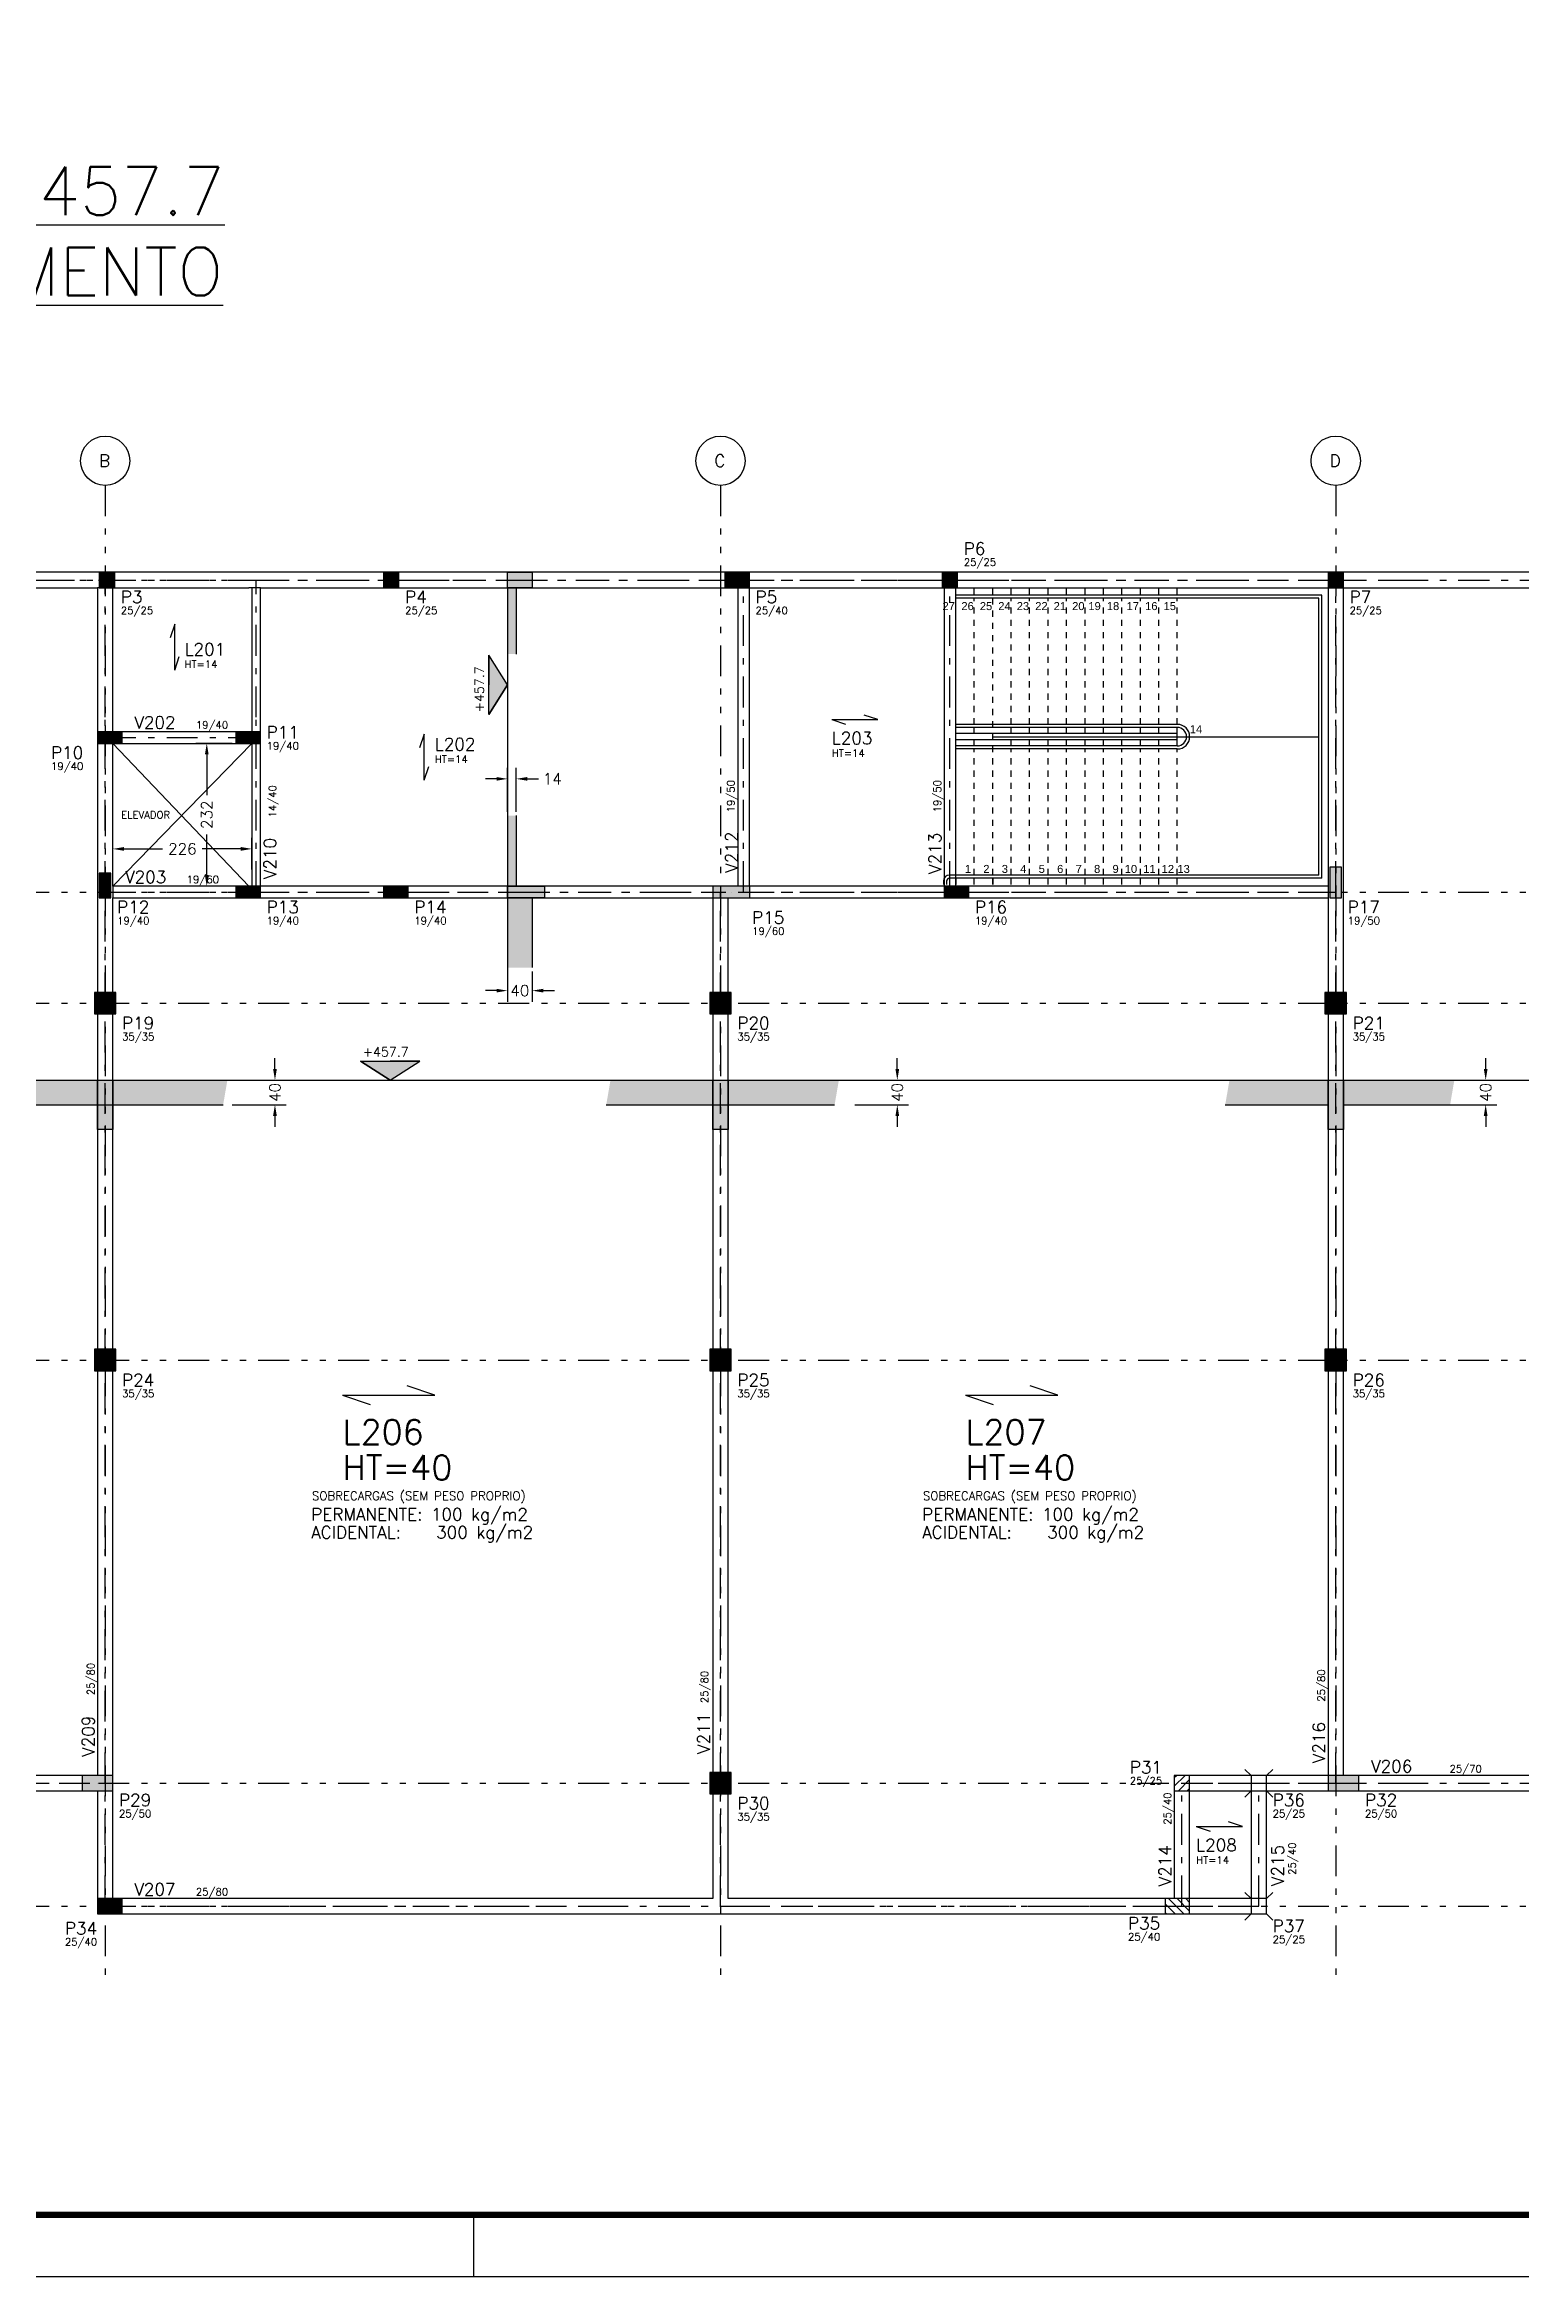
# Model space of a CAD drawing. Extents: x 264 to 383, y 0 to 84.
# Drawn here: x 283.69 to 307.67, y 0.15 to 36.41 of the extents above; entities that cross this region are included whole.
import ezdxf
from ezdxf.enums import TextEntityAlignment as Align

# ---------------------------------------------------------------- set-up
doc = ezdxf.new("R2010")
doc.units = 0
doc.header["$MEASUREMENT"] = 0
for name, pattern in [('CONTINU', [0]), ('DASHED', [0.75, 0.5, -0.25]), ('ESTILO_TQS_0003', [0.91, 0.5, -0.2, 0.01, -0.2]), ('ESTILO_TQS_0004', [1.12, 0.5, -0.2, 0.01, -0.2, 0.01, -0.2])]:
    doc.linetypes.add(name, pattern=pattern)
doc.layers.get('0').update_dxf_attribs({"linetype": 'CONTINUOUS'})
doc.layers.get('Defpoints').update_dxf_attribs({"linetype": 'CONTINUOUS'})
for name, color, linetype in [('1', 1, 'CONTINUOUS'), ('10', 10, 'CONTINUOUS'), ('2', 2, 'CONTINUOUS'), ('3', 3, 'CONTINUOUS'), ('4', 4, 'CONTINUOUS'), ('6', 6, 'CONTINUOUS'), ('7', 7, 'CONTINUOUS'), ('9', 9, 'CONTINUOUS'), ('ARQ-FOLHA', 7, 'CONTINUOUS'), ('COTA', 1, 'CONTINUOUS')]:
    doc.layers.add(name, color=color, linetype=linetype)
doc.styles.get("Standard").update_dxf_attribs({"font": 'ROMANS.SHX'})
doc.styles.add('STYLE0', font='arial.ttf', dxfattribs={"height": 0.2})
doc.dimstyles.get("Standard").update_dxf_attribs({"dimtxt": 0.18, "dimasz": 0.18, "dimexe": 0.18, "dimexo": 0.0625, "dimgap": 0.09, "dimtad": 0, "dimdec": 4, "dimzin": 0, "dimdsep": 46, "dimtxsty": 'Standard', "dimcen": 0.09, "dimadec": 0, "dimazin": 0, "dimtfac": 1, "dimtdec": 4, "dimtofl": 0, "dimtmove": 0, "dimatfit": 3, "dimfxl": 1, "dimtolj": 1, "dimtzin": 0, "dimarcsym": 0})

# ---------------------------------------------------------------- blocks, each defined once
blk = doc.blocks.new('fla0')
at = {"layer": 'ARQ-FOLHA'}
blk.add_line((5008.69, 1347.898), (5008.69, 1348.898), dxfattribs=at)
at = {"layer": 'ARQ-FOLHA', "const_width": 0.1}
blk.add_lwpolyline([(5100.19, 1430.998), (4984.79, 1430.998), (4984.79, 1348.898), (5100.19, 1348.898), (5100.19, 1430.998)], dxfattribs=at)
at = {"layer": 'ARQ-FOLHA'}
blk.add_lwpolyline([(4982.29, 1347.898), (5101.19, 1347.898)], dxfattribs=at)
blk = doc.blocks.new('EDCA')
at = {"layer": 'COTA'}
for p, q in [((308.167, 71.104), (308.167, 71.204)), ((308.167, 71.104), (308.167, 71.204)), ((314.117, 71.104), (308.167, 71.104)), ((308.467, 71.104), (308.467, 71.204)), ((308.767, 71.104), (308.767, 71.204)), ((309.067, 71.104), (309.067, 71.204)), ((309.367, 71.104), (309.367, 71.204)), ((309.667, 71.104), (309.667, 71.204)), ((309.967, 71.104), (309.967, 71.204)), ((310.267, 71.104), (310.267, 71.204)), ((310.567, 71.104), (310.567, 71.204)), ((310.867, 71.104), (310.867, 71.204)), ((311.167, 71.104), (311.167, 71.204)), ((311.467, 71.104), (311.467, 71.204)), ((311.767, 71.104), (311.767, 71.204)), ((314.117, 66.504), (314.117, 71.104)), ((314.067, 71.054), (308.167, 71.054)), ((314.067, 66.554), (314.067, 71.054)), ((311.767, 69.004), (308.167, 69.004)), ((308.167, 68.854), (308.167, 69.004)), ((311.767, 68.954), (308.167, 68.954)), ((308.167, 68.854), (308.167, 68.954)), ((308.467, 68.854), (308.467, 68.954)), ((309.067, 68.854), (309.067, 68.954)), ((309.367, 68.854), (309.367, 68.954)), ((309.667, 68.854), (309.667, 68.954)), ((309.967, 68.854), (309.967, 68.954)), ((310.267, 68.854), (310.267, 68.954)), ((310.567, 68.854), (310.567, 68.954)), ((310.867, 68.854), (310.867, 68.954)), ((311.167, 68.854), (311.167, 68.954)), ((311.467, 68.854), (311.467, 68.954)), ((311.767, 68.654), (311.767, 68.954)), ((311.767, 68.854), (308.167, 68.854)), ((311.767, 68.754), (308.167, 68.754)), ((308.167, 68.604), (308.167, 68.754)), ((308.167, 68.654), (308.167, 68.754)), ((311.767, 68.654), (308.167, 68.654)), ((311.767, 68.604), (308.167, 68.604)), ((308.467, 68.654), (308.467, 68.754)), ((308.767, 68.804), (314.067, 68.804)), ((309.067, 68.654), (309.067, 68.754)), ((309.367, 68.654), (309.367, 68.754)), ((309.667, 68.654), (309.667, 68.754)), ((309.967, 68.654), (309.967, 68.754)), ((310.267, 68.654), (310.267, 68.754)), ((310.567, 68.654), (310.567, 68.754)), ((310.867, 68.654), (310.867, 68.754)), ((311.167, 68.654), (311.167, 68.754)), ((311.467, 68.654), (311.467, 68.754)), ((307.967, 66.454), (307.967, 66.404)), ((308.017, 66.454), (308.017, 66.404)), ((314.067, 66.554), (308.067, 66.554)), ((314.117, 66.504), (308.067, 66.504)), ((308.167, 66.404), (308.167, 66.504)), ((308.167, 66.404), (308.167, 66.504)), ((308.167, 66.504), (308.167, 66.404)), ((308.167, 66.404), (308.167, 66.504)), ((308.467, 66.404), (308.467, 66.504)), ((308.767, 66.404), (308.767, 66.504)), ((308.767, 66.504), (308.767, 66.404)), ((309.067, 66.404), (309.067, 66.504)), ((309.367, 66.404), (309.367, 66.504)), ((309.667, 66.404), (309.667, 66.504)), ((309.967, 66.404), (309.967, 66.504)), ((310.267, 66.404), (310.267, 66.504)), ((310.567, 66.404), (310.567, 66.504)), ((310.867, 66.404), (310.867, 66.504)), ((311.167, 66.404), (311.167, 66.504)), ((311.467, 66.404), (311.467, 66.504)), ((311.767, 66.404), (311.767, 66.504))]:
    blk.add_line(p, q, dxfattribs=at)
at = {"layer": 'COTA', "linetype": 'DASHED', "ltscale": 0.2}
for p, q in [((308.167, 69.004), (308.167, 71.204)), ((308.167, 69.004), (308.167, 71.054)), ((308.467, 69.004), (308.467, 71.054)), ((308.767, 66.554), (308.767, 71.054)), ((309.067, 69.004), (309.067, 71.054)), ((309.367, 69.004), (309.367, 71.054)), ((309.667, 69.004), (309.667, 71.054)), ((309.967, 69.004), (309.967, 71.054)), ((310.267, 69.004), (310.267, 71.054)), ((310.567, 69.004), (310.567, 71.054)), ((310.867, 69.004), (310.867, 71.054)), ((311.167, 69.004), (311.167, 71.054)), ((311.467, 69.004), (311.467, 71.054)), ((311.767, 69.004), (311.767, 71.054)), ((308.167, 66.554), (308.167, 68.604)), ((308.167, 66.554), (308.167, 68.604)), ((308.467, 66.554), (308.467, 68.604)), ((309.067, 66.554), (309.067, 68.604)), ((309.367, 66.554), (309.367, 68.604)), ((309.667, 66.554), (309.667, 68.604)), ((309.967, 66.554), (309.967, 68.604)), ((310.267, 66.554), (310.267, 68.604)), ((310.567, 66.554), (310.567, 68.604)), ((310.867, 66.554), (310.867, 68.604)), ((311.167, 66.554), (311.167, 68.604)), ((311.467, 66.554), (311.467, 68.604)), ((311.767, 66.554), (311.767, 68.604))]:
    blk.add_line(p, q, dxfattribs=at)
at = {"layer": 'COTA'}
for centre, radius, start, end in [((311.767, 68.804), 0.2, 270, 90), ((311.767, 68.804), 0.15, 270, 90), ((308.067, 66.454), 0.1, 90, 180), ((308.067, 66.454), 0.05, 90, 180)]:
    blk.add_arc(centre, radius, start, end, dxfattribs=at)
at = {"linetype": 'CONTINU', "style": 'STYLE0'}
for s, p in [('27', (308.051, 70.861)), ('26', (308.358, 70.861)), ('25', (308.658, 70.861)), ('24', (308.958, 70.861)), ('23', (309.258, 70.861)), ('22', (309.558, 70.861)), ('21', (309.858, 70.861)), ('20', (310.158, 70.861)), ('19', (310.422, 70.861)), ('18', (310.722, 70.861)), ('17', (311.044, 70.861)), ('16', (311.344, 70.861)), ('15', (311.644, 70.861)), ('14', (312.07, 68.86)), ('1', (308.364, 66.59)), ('2', (308.664, 66.59)), ('3', (308.964, 66.59)), ('4', (309.264, 66.59)), ('5', (309.564, 66.59)), ('6', (309.864, 66.59)), ('7', (310.164, 66.59)), ('8', (310.464, 66.59)), ('9', (310.764, 66.59)), ('10', (311.013, 66.59)), ('11', (311.313, 66.59)), ('12', (311.613, 66.59)), ('13', (311.869, 66.59))]:
    blk.add_text(s, height=0.13, dxfattribs=at).set_placement(p, align=Align.CENTER)
blk = doc.blocks.new('*D1046')
at = {"color": 0, "linetype": 'Continuous', "lineweight": -2, "transparency": 16777216}
for p, q in [((284.796, 23.01), (284.796, 23.524)), ((284.976, 23.344), (285.605, 23.344)), ((286.876, 23.344), (286.248, 23.344)), ((287.056, 23.01), (287.056, 23.524))]:
    blk.add_line(p, q, dxfattribs=at)
at = {"color": 0, "linetype": 'Continuous', "transparency": 16777216}
for points in [[(284.976, 23.374), (284.976, 23.314), (284.796, 23.344)], [(286.876, 23.374), (286.876, 23.314), (287.056, 23.344)]]:
    blk.add_solid(points, dxfattribs=at)
at = {"layer": 'Defpoints', "color": 0, "linetype": 'Continuous', "transparency": 16777216}
for p in [(287.056, 23.344), (284.796, 22.948), (287.056, 22.948)]:
    blk.add_point(p, dxfattribs=at)
at = {"color": 0, "linetype": 'Continuous', "transparency": 16777216, "insert": (285.926, 23.344), "char_height": 0.18, "attachment_point": 5}
blk.add_mtext('\\A1;226', dxfattribs=at)
blk = doc.blocks.new('*D1047')
at = {"color": 0, "linetype": 'Continuous', "lineweight": -2, "transparency": 16777216}
for p, q in [((286.734, 25.058), (286.143, 25.058)), ((286.323, 24.878), (286.323, 24.219)), ((286.323, 22.918), (286.323, 23.576)), ((286.734, 22.738), (286.143, 22.738))]:
    blk.add_line(p, q, dxfattribs=at)
at = {"color": 0, "linetype": 'Continuous', "transparency": 16777216}
for points in [[(286.293, 24.878), (286.353, 24.878), (286.323, 25.058)], [(286.293, 22.918), (286.353, 22.918), (286.323, 22.738)]]:
    blk.add_solid(points, dxfattribs=at)
at = {"layer": 'Defpoints', "color": 0, "linetype": 'Continuous', "transparency": 16777216}
for p in [(286.323, 25.058), (286.796, 25.058), (286.796, 22.738)]:
    blk.add_point(p, dxfattribs=at)
at = {"color": 0, "linetype": 'Continuous', "transparency": 16777216, "insert": (286.323, 23.898), "char_height": 0.18, "attachment_point": 5, "rotation": 90}
blk.add_mtext('\\A1;232', dxfattribs=at)
blk = doc.blocks.new('*D1140')
at = {"layer": '1', "color": 0, "linetype": 'Continuous', "lineweight": -2, "transparency": 16777216}
for p, q in [((287.431, 19.766), (287.431, 19.946)), ((286.738, 19.586), (287.611, 19.586)), ((286.738, 19.186), (287.611, 19.186)), ((287.431, 19.006), (287.431, 18.826))]:
    blk.add_line(p, q, dxfattribs=at)
at = {"layer": '1', "color": 0, "linetype": 'Continuous', "transparency": 16777216}
for points in [[(287.401, 19.766), (287.461, 19.766), (287.431, 19.586)], [(287.401, 19.006), (287.461, 19.006), (287.431, 19.186)]]:
    blk.add_solid(points, dxfattribs=at)
at = {"layer": 'Defpoints', "color": 0, "linetype": 'Continuous', "transparency": 16777216}
for p in [(286.675, 19.586), (287.431, 19.586), (286.675, 19.186)]:
    blk.add_point(p, dxfattribs=at)
at = {"layer": '1', "color": 0, "linetype": 'Continuous', "transparency": 16777216, "insert": (287.431, 19.386), "char_height": 0.18, "attachment_point": 5, "rotation": 90}
blk.add_mtext('\\A1;40', dxfattribs=at)
blk = doc.blocks.new('*D1141')
at = {"layer": '1', "color": 0, "linetype": 'Continuous', "lineweight": -2, "transparency": 16777216}
for p, q in [((297.546, 19.766), (297.546, 19.946)), ((296.853, 19.586), (297.726, 19.586)), ((296.853, 19.186), (297.726, 19.186)), ((297.546, 19.006), (297.546, 18.826))]:
    blk.add_line(p, q, dxfattribs=at)
at = {"layer": '1', "color": 0, "linetype": 'Continuous', "transparency": 16777216}
for points in [[(297.516, 19.766), (297.576, 19.766), (297.546, 19.586)], [(297.516, 19.006), (297.576, 19.006), (297.546, 19.186)]]:
    blk.add_solid(points, dxfattribs=at)
at = {"layer": 'Defpoints', "color": 0, "linetype": 'Continuous', "transparency": 16777216}
for p in [(296.79, 19.586), (297.546, 19.586), (296.79, 19.186)]:
    blk.add_point(p, dxfattribs=at)
at = {"layer": '1', "color": 0, "linetype": 'Continuous', "transparency": 16777216, "insert": (297.546, 19.386), "char_height": 0.18, "attachment_point": 5, "rotation": 90}
blk.add_mtext('\\A1;40', dxfattribs=at)
blk = doc.blocks.new('*D1142')
at = {"layer": '1', "color": 0, "linetype": 'Continuous', "lineweight": -2, "transparency": 16777216}
for p, q in [((307.108, 19.766), (307.108, 19.946)), ((306.414, 19.586), (307.288, 19.586)), ((306.414, 19.186), (307.288, 19.186)), ((307.108, 19.006), (307.108, 18.826))]:
    blk.add_line(p, q, dxfattribs=at)
at = {"layer": '1', "color": 0, "linetype": 'Continuous', "transparency": 16777216}
for points in [[(307.078, 19.766), (307.138, 19.766), (307.108, 19.586)], [(307.078, 19.006), (307.138, 19.006), (307.108, 19.186)]]:
    blk.add_solid(points, dxfattribs=at)
at = {"layer": 'Defpoints', "color": 0, "linetype": 'Continuous', "transparency": 16777216}
for p in [(306.352, 19.586), (307.108, 19.586), (306.352, 19.186)]:
    blk.add_point(p, dxfattribs=at)
at = {"layer": '1', "color": 0, "linetype": 'Continuous', "transparency": 16777216, "insert": (307.108, 19.386), "char_height": 0.18, "attachment_point": 5, "rotation": 90}
blk.add_mtext('\\A1;40', dxfattribs=at)
blk = doc.blocks.new('*D1143')
at = {"layer": '1', "color": 0, "linetype": 'Continuous', "lineweight": -2, "transparency": 16777216}
for p, q in [((291.212, 23.948), (291.212, 24.662)), ((291.352, 23.948), (291.352, 24.662)), ((291.032, 24.482), (290.852, 24.482)), ((291.532, 24.482), (291.712, 24.482))]:
    blk.add_line(p, q, dxfattribs=at)
at = {"layer": '1', "color": 0, "linetype": 'Continuous', "transparency": 16777216}
for points in [[(291.032, 24.512), (291.032, 24.452), (291.212, 24.482)], [(291.532, 24.512), (291.532, 24.452), (291.352, 24.482)]]:
    blk.add_solid(points, dxfattribs=at)
at = {"layer": 'Defpoints', "color": 0, "linetype": 'Continuous', "transparency": 16777216}
for p in [(291.212, 24.482), (291.212, 23.886), (291.352, 23.886)]:
    blk.add_point(p, dxfattribs=at)
at = {"layer": '1', "color": 0, "linetype": 'Continuous', "transparency": 16777216, "insert": (291.939, 24.482), "char_height": 0.18, "attachment_point": 5}
blk.add_mtext('\\A1;14', dxfattribs=at)
blk = doc.blocks.new('*D1145')
at = {"layer": '1', "color": 0, "linetype": 'Continuous', "lineweight": -2, "transparency": 16777216}
for p, q in [((291.032, 21.041), (290.852, 21.041)), ((291.212, 21.353), (291.212, 20.861)), ((291.612, 21.353), (291.612, 20.861)), ((291.792, 21.041), (291.972, 21.041))]:
    blk.add_line(p, q, dxfattribs=at)
at = {"layer": '1', "color": 0, "linetype": 'Continuous', "transparency": 16777216}
for points in [[(291.032, 21.071), (291.032, 21.011), (291.212, 21.041)], [(291.792, 21.071), (291.792, 21.011), (291.612, 21.041)]]:
    blk.add_solid(points, dxfattribs=at)
at = {"layer": 'Defpoints', "color": 0, "linetype": 'Continuous', "transparency": 16777216}
for p in [(291.212, 21.416), (291.612, 21.416), (291.212, 21.041)]:
    blk.add_point(p, dxfattribs=at)
at = {"layer": '1', "color": 0, "linetype": 'Continuous', "transparency": 16777216, "insert": (291.412, 21.041), "char_height": 0.18, "attachment_point": 5}
blk.add_mtext('\\A1;40', dxfattribs=at)

msp = doc.modelspace()

# ---------------------------------------------------------------- hatches: boundary and pattern name
at = {"layer": '1', "linetype": 'Continuous'}
h = msp.add_hatch(color=8, dxfattribs=at)
h.dxf.hatch_style = 1
h.paths.add_polyline_path([(291.61206, 27.83785), (291.21206, 27.83785), (291.21206, 27.71285), (291.61206, 27.71285)])
h.paths.add_polyline_path([(291.61206, 27.71285), (291.21206, 27.71285), (291.21206, 27.58785), (291.61206, 27.58785)])
h.paths.add_polyline_path([(291.35206, 27.58785), (291.21206, 27.58785), (291.21206, 26.50902), (291.35206, 26.50902)])
h.paths.add_polyline_path([(291.35206, 23.88596), (291.21206, 23.88596), (291.21206, 22.73785), (291.35206, 22.73785)])
h.paths.add_polyline_path([(291.61206, 22.54785), (291.21206, 22.54785), (291.21206, 21.41587), (291.61206, 21.41587)])
h = msp.add_hatch(color=8, dxfattribs=at)
h.dxf.hatch_style = 1
h.paths.add_polyline_path([(291.81206, 22.73785), (291.21206, 22.73785), (291.21206, 22.64285), (291.81206, 22.64285)])
h.paths.add_polyline_path([(291.81206, 22.64285), (291.21206, 22.64285), (291.21206, 22.54785), (291.81206, 22.54785)])
at = {"layer": '3', "linetype": 'Continuous'}
h = msp.add_hatch(color=3, dxfattribs=at)
h.dxf.hatch_style = 1
h.paths.add_polyline_path([(290.90461, 26.49272), (290.90461, 26.00982), (290.90461, 25.52692), (291.21206, 26.00982)])
h = msp.add_hatch(color=3, dxfattribs=at)
h.dxf.hatch_style = 1
h.paths.add_polyline_path([(289.7868, 19.8936), (289.3039, 19.8936), (288.821, 19.8936), (289.3039, 19.58615)])
at = {"layer": '9', "linetype": 'Continuous'}
h = msp.add_hatch(color=8, dxfattribs=at)
h.dxf.hatch_style = 1
h.paths.add_polyline_path([(274.67137, 19.58615), (274.54637, 19.58615), (274.54637, 18.88615), (274.67137, 18.88615)])
h.paths.add_polyline_path([(274.79637, 19.58615), (274.67137, 19.58615), (274.67137, 18.88615), (274.79637, 18.88615)])
h.paths.add_polyline_path([(276.47678, 19.58615), (274.79637, 19.58615), (274.79637, 19.18615), (276.40777, 19.18615)])
h.paths.add_polyline_path([(284.54637, 19.58615), (282.43953, 19.58615), (282.37052, 19.18615), (284.54637, 19.18615)])
h.paths.add_polyline_path([(286.65808, 19.58615), (284.79637, 19.58615), (284.79637, 19.18615), (286.58907, 19.18615)])
h.paths.add_polyline_path([(294.54637, 19.58615), (292.88449, 19.58615), (292.81548, 19.18615), (294.54637, 19.18615)])
h.paths.add_polyline_path([(294.67137, 19.58615), (294.54637, 19.58615), (294.54637, 19.18615), (294.67137, 19.18615)])
h.paths.add_polyline_path([(294.79637, 19.58615), (294.67137, 19.58615), (294.67137, 19.18615), (294.79637, 19.18615)])
h.paths.add_polyline_path([(294.67137, 19.18615), (294.54637, 19.18615), (294.54637, 18.78615), (294.67137, 18.78615)])
h.paths.add_polyline_path([(294.79637, 19.18615), (294.67137, 19.18615), (294.67137, 18.78615), (294.79637, 18.78615)])
h.paths.add_polyline_path([(296.59601, 19.58615), (294.79637, 19.58615), (294.79637, 19.18615), (296.52699, 19.18615)])
h.paths.add_polyline_path([(304.54637, 19.58615), (302.94411, 19.58615), (302.8751, 19.18615), (304.54637, 19.18615)])
h.paths.add_polyline_path([(306.59915, 19.58615), (304.79637, 19.58615), (304.79637, 19.18615), (306.53014, 19.18615)])
h.paths.add_polyline_path([(304.67137, 19.58615), (304.54637, 19.58615), (304.54637, 19.18615), (304.54637, 18.78615), (304.67137, 18.78615)])
h.paths.add_polyline_path([(304.79637, 19.58615), (304.67137, 19.58615), (304.67137, 18.78615), (304.79637, 18.78615)])
h.paths.add_polyline_path([(314.54637, 19.58615), (313.00838, 19.58615), (312.93936, 19.18615), (314.54637, 19.18615)])
h.paths.add_polyline_path([(314.67137, 19.58615), (314.54637, 19.58615), (314.54637, 19.18615), (314.67137, 19.18615)])
h.paths.add_polyline_path([(314.79637, 19.58615), (314.67137, 19.58615), (314.67137, 19.18615), (314.79637, 19.18615)])
h.paths.add_polyline_path([(314.67137, 19.18615), (314.54637, 19.18615), (314.54637, 18.88615), (314.67137, 18.88615)])
h.paths.add_polyline_path([(314.79637, 19.18615), (314.67137, 19.18615), (314.67137, 18.88615), (314.79637, 18.88615)])
h = msp.add_hatch(color=8, dxfattribs=at)
h.dxf.hatch_style = 1
h.paths.add_polyline_path([(284.67137, 19.58615), (284.54637, 19.58615), (284.54637, 19.18615), (284.67137, 19.18615)])
h.paths.add_polyline_path([(284.79637, 19.58615), (284.67137, 19.58615), (284.67137, 19.18615), (284.79637, 19.18615)])
h.paths.add_polyline_path([(284.67137, 19.18615), (284.54637, 19.18615), (284.54637, 18.78615), (284.67137, 18.78615)])
h.paths.add_polyline_path([(284.79637, 19.18615), (284.67137, 19.18615), (284.67137, 18.78615), (284.79637, 18.78615)])

# ---------------------------------------------------------------- linework, layer by layer
at = {"layer": '1', "linetype": 'Continuous'}
for p, q in [((291.21206, 27.58785), (291.21206, 21.02434)), ((291.35206, 27.58785), (291.35206, 26.50902)), ((291.35206, 23.88596), (291.35206, 22.73785)), ((291.61206, 22.54785), (291.61206, 21.41587)), ((274.54637, 19.58615), (314.79637, 19.58615)), ((282.37052, 19.18615), (286.58907, 19.18615)), ((292.81548, 19.18615), (296.52699, 19.18615)), ((302.8751, 19.18615), (304.54637, 19.18615)), ((304.79637, 19.18615), (306.53014, 19.18615)), ((303.29637, 8.28785), (303.19637, 8.38785)), ((303.54637, 8.28785), (303.64637, 8.38785)), ((302.04637, 8.11194), (302.22228, 8.28785)), ((302.04637, 8.25336), (302.08086, 8.28785)), ((302.1137, 8.03785), (302.29637, 8.22052)), ((302.25512, 8.03785), (302.29637, 8.0791)), ((303.29637, 8.03785), (303.19637, 7.93785)), ((303.54637, 8.03785), (303.64637, 7.93785)), ((301.89637, 6.20216), (302.06069, 6.03785)), ((301.95211, 6.28785), (302.20211, 6.03785)), ((302.09353, 6.28785), (302.29637, 6.08501)), ((302.23495, 6.28785), (302.29637, 6.22643)), ((303.29637, 6.28785), (303.19637, 6.38785)), ((303.54637, 6.28785), (303.64637, 6.38785)), ((301.89637, 6.06074), (301.91927, 6.03785)), ((303.29637, 6.03785), (303.19637, 5.93785)), ((303.54637, 6.03785), (303.64637, 5.93785))]:
    msp.add_line(p, q, dxfattribs=at)
for points in [[(291.21206, 22.73785), (291.81206, 22.73785), (291.81206, 22.54785), (291.21206, 22.54785)], [(284.54637, 19.58615), (284.79637, 19.58615), (284.79637, 18.78615), (284.54637, 18.78615)], [(294.54637, 19.58615), (294.79637, 19.58615), (294.79637, 18.78615), (294.54637, 18.78615)], [(304.54637, 19.58615), (304.79637, 19.58615), (304.79637, 18.78615), (304.54637, 18.78615)]]:
    msp.add_lwpolyline(points, close=True, dxfattribs=at)
for points in [[(284.57637, 27.58785), (284.82637, 27.58785), (284.82637, 27.83785)], [(284.57637, 27.58785), (284.82637, 27.83785), (284.57637, 27.83785)], [(284.57637, 27.58785), (284.57637, 27.83785), (284.57637, 27.58785)], [(289.19637, 27.58785), (289.44637, 27.58785), (289.44637, 27.83785)], [(289.19637, 27.58785), (289.44637, 27.83785), (289.19637, 27.83785)], [(289.19637, 27.58785), (289.19637, 27.83785), (289.19637, 27.58785)], [(295.14137, 27.58785), (295.14137, 27.83785), (294.74137, 27.83785)], [(295.14137, 27.58785), (294.74137, 27.83785), (294.74137, 27.58785)], [(295.14137, 27.58785), (294.74137, 27.58785), (295.14137, 27.58785)], [(298.52637, 27.58785), (298.52637, 27.83785), (298.27637, 27.83785)], [(298.52637, 27.58785), (298.27637, 27.83785), (298.27637, 27.58785)], [(298.52637, 27.58785), (298.27637, 27.58785), (298.52637, 27.58785)], [(304.54637, 27.58785), (304.79637, 27.58785), (304.79637, 27.83785)], [(304.54637, 27.58785), (304.79637, 27.83785), (304.54637, 27.83785)], [(304.54637, 27.58785), (304.54637, 27.83785), (304.54637, 27.58785)], [(284.94637, 25.05785), (284.94637, 25.24785), (284.54637, 25.24785)], [(284.94637, 25.05785), (284.54637, 25.24785), (284.54637, 25.05785)], [(284.94637, 25.05785), (284.54637, 25.05785), (284.94637, 25.05785)], [(287.19637, 25.05785), (287.19637, 25.24785), (286.79637, 25.24785)], [(287.19637, 25.05785), (286.79637, 25.24785), (286.79637, 25.05785)], [(287.19637, 25.05785), (286.79637, 25.05785), (287.19637, 25.05785)], [(284.57637, 22.54785), (284.76637, 22.54785), (284.76637, 22.94785)], [(284.57637, 22.54785), (284.76637, 22.94785), (284.57637, 22.94785)], [(284.57637, 22.54785), (284.57637, 22.94785), (284.57637, 22.54785)], [(304.57637, 22.54785), (304.76637, 22.54785), (304.76637, 23.04785)], [(304.57637, 22.54785), (304.76637, 23.04785), (304.57637, 23.04785)], [(304.57637, 22.54785), (304.57637, 23.04785), (304.57637, 22.54785)], [(287.19637, 22.54785), (287.19637, 22.73785), (286.79637, 22.73785)], [(287.19637, 22.54785), (286.79637, 22.73785), (286.79637, 22.54785)], [(287.19637, 22.54785), (286.79637, 22.54785), (287.19637, 22.54785)], [(289.59637, 22.54785), (289.59637, 22.73785), (289.19637, 22.73785)], [(289.59637, 22.54785), (289.19637, 22.73785), (289.19637, 22.54785)], [(289.59637, 22.54785), (289.19637, 22.54785), (289.59637, 22.54785)], [(295.14637, 22.54785), (295.14637, 22.73785), (294.54637, 22.73785)], [(295.14637, 22.54785), (294.54637, 22.73785), (294.54637, 22.54785)], [(295.14637, 22.54785), (294.54637, 22.54785), (295.14637, 22.54785)], [(298.70692, 22.54785), (298.70692, 22.73785), (298.30692, 22.73785)], [(298.70692, 22.54785), (298.30692, 22.73785), (298.30692, 22.54785)], [(298.70692, 22.54785), (298.30692, 22.54785), (298.70692, 22.54785)], [(284.49637, 20.66285), (284.84637, 20.66285), (284.84637, 21.01285)], [(284.49637, 20.66285), (284.84637, 21.01285), (284.49637, 21.01285)], [(284.49637, 20.66285), (284.49637, 21.01285), (284.49637, 20.66285)], [(294.49637, 20.66285), (294.84637, 20.66285), (294.84637, 21.01285)], [(294.49637, 20.66285), (294.84637, 21.01285), (294.49637, 21.01285)], [(294.49637, 20.66285), (294.49637, 21.01285), (294.49637, 20.66285)], [(304.49637, 20.66285), (304.84637, 20.66285), (304.84637, 21.01285)], [(304.49637, 20.66285), (304.84637, 21.01285), (304.49637, 21.01285)], [(304.49637, 20.66285), (304.49637, 21.01285), (304.49637, 20.66285)], [(284.49637, 14.86285), (284.84637, 14.86285), (284.84637, 15.21285)], [(284.49637, 14.86285), (284.84637, 15.21285), (284.49637, 15.21285)], [(284.49637, 14.86285), (284.49637, 15.21285), (284.49637, 14.86285)], [(294.49637, 14.86285), (294.84637, 14.86285), (294.84637, 15.21285)], [(294.49637, 14.86285), (294.84637, 15.21285), (294.49637, 15.21285)], [(294.49637, 14.86285), (294.49637, 15.21285), (294.49637, 14.86285)], [(304.49637, 14.86285), (304.84637, 14.86285), (304.84637, 15.21285)], [(304.49637, 14.86285), (304.84637, 15.21285), (304.49637, 15.21285)], [(304.49637, 14.86285), (304.49637, 15.21285), (304.49637, 14.86285)], [(284.79637, 8.03785), (284.79637, 8.28785), (284.29637, 8.28785)], [(284.79637, 8.03785), (284.29637, 8.28785), (284.29637, 8.03785)], [(284.79637, 8.03785), (284.29637, 8.03785), (284.79637, 8.03785)], [(294.49637, 7.98785), (294.84637, 7.98785), (294.84637, 8.33785)], [(294.49637, 7.98785), (294.84637, 8.33785), (294.49637, 8.33785)], [(294.49637, 7.98785), (294.49637, 8.33785), (294.49637, 7.98785)], [(305.04637, 8.03785), (305.04637, 8.28785), (304.54637, 8.28785)], [(305.04637, 8.03785), (304.54637, 8.28785), (304.54637, 8.03785)], [(305.04637, 8.03785), (304.54637, 8.03785), (305.04637, 8.03785)], [(284.94637, 6.03785), (284.94637, 6.28785), (284.54637, 6.28785)], [(284.94637, 6.03785), (284.54637, 6.28785), (284.54637, 6.03785)], [(284.94637, 6.03785), (284.54637, 6.03785), (284.94637, 6.03785)]]:
    msp.add_solid(points, dxfattribs=at)
at = {"layer": '10', "linetype": 'Continuous'}
msp.add_lwpolyline([(291.21206, 27.83785), (291.61206, 27.83785), (291.61206, 27.58785), (291.21206, 27.58785)], close=True, dxfattribs=at)
at = {"layer": '2', "linetype": 'ESTILO_TQS_0003'}
for p, q in [((279.67137, 27.71285), (284.67137, 27.71285)), ((284.67137, 27.71285), (287.10137, 27.71285)), ((284.67137, 25.48285), (284.67137, 27.71285)), ((287.10137, 27.71285), (289.32137, 27.71285)), ((287.12637, 25.48285), (287.12637, 27.71285)), ((289.32137, 27.71285), (295.04637, 27.71285)), ((295.04637, 27.71285), (298.40137, 27.71285)), ((295.04637, 22.64285), (295.04637, 27.71285)), ((298.40137, 27.71285), (304.67137, 27.71285)), ((298.40137, 22.64285), (298.40137, 27.71285)), ((304.67137, 27.71285), (309.67137, 27.71285)), ((304.67137, 22.64285), (304.67137, 27.71285)), ((284.67137, 22.64285), (284.67137, 25.48285)), ((287.12637, 22.64285), (287.12637, 25.48285)), ((284.67137, 25.15285), (287.10137, 25.15285)), ((284.67137, 20.83785), (284.67137, 22.64285)), ((284.67137, 22.64285), (287.10137, 22.64285)), ((287.10137, 22.64285), (289.39637, 22.64285)), ((289.39637, 22.64285), (294.67137, 22.64285)), ((294.67137, 20.83785), (294.67137, 22.64285)), ((295.04637, 22.64285), (298.40137, 22.64285)), ((298.40137, 22.64285), (304.67137, 22.64285)), ((304.67137, 20.83785), (304.67137, 22.64285)), ((284.67137, 15.03785), (284.67137, 20.83785)), ((294.67137, 15.03785), (294.67137, 20.83785)), ((304.67137, 15.03785), (304.67137, 20.83785)), ((284.67137, 8.16285), (284.67137, 15.03785)), ((294.67137, 8.16285), (294.67137, 15.03785)), ((304.67137, 8.16285), (304.67137, 15.03785)), ((275.92137, 8.16285), (284.67137, 8.16285)), ((284.67137, 6.16285), (284.67137, 8.16285)), ((294.67137, 6.16285), (294.67137, 8.16285)), ((302.17137, 8.16285), (303.42137, 8.16285)), ((302.17137, 6.16285), (302.17137, 8.16285)), ((303.42137, 8.16285), (304.67137, 8.16285)), ((303.42137, 6.16285), (303.42137, 8.16285)), ((304.67137, 8.16285), (314.67137, 8.16285)), ((284.67137, 6.16285), (294.67137, 6.16285)), ((294.67137, 6.16285), (302.17137, 6.16285)), ((302.17137, 6.16285), (303.42137, 6.16285))]:
    msp.add_line(p, q, dxfattribs=at)
at = {"layer": '2', "linetype": 'Continuous'}
for p, q in [((284.70137, 27.71285), (284.70137, 27.71285)), ((289.32137, 27.71285), (289.32137, 27.71285)), ((294.94137, 27.71285), (294.94137, 27.71285)), ((298.40137, 27.71285), (298.40137, 27.71285)), ((304.67137, 27.71285), (304.67137, 27.71285)), ((284.74637, 25.15285), (284.74637, 25.15285)), ((284.79637, 22.73785), (287.05637, 25.05785)), ((284.79637, 25.05785), (287.00637, 22.73785)), ((286.99637, 25.15285), (286.99637, 25.15285)), ((284.67137, 22.74785), (284.67137, 22.74785)), ((286.99637, 22.64285), (286.99637, 22.64285)), ((289.39637, 22.64285), (289.39637, 22.64285)), ((294.84637, 22.64285), (294.84637, 22.64285)), ((298.50692, 22.64285), (298.50692, 22.64285)), ((304.67137, 22.79785), (304.67137, 22.79785)), ((284.67137, 20.83785), (284.67137, 20.83785)), ((294.67137, 20.83785), (294.67137, 20.83785)), ((304.67137, 20.83785), (304.67137, 20.83785)), ((284.67137, 15.03785), (284.67137, 15.03785)), ((294.67137, 15.03785), (294.67137, 15.03785)), ((304.67137, 15.03785), (304.67137, 15.03785)), ((284.54637, 8.16285), (284.54637, 8.16285)), ((294.67137, 8.16285), (294.67137, 8.16285)), ((302.17137, 8.16285), (302.17137, 8.16285)), ((303.42137, 8.16285), (303.42137, 8.16285)), ((304.79637, 8.16285), (304.79637, 8.16285)), ((284.74637, 6.16285), (284.74637, 6.16285)), ((302.09637, 6.16285), (302.09637, 6.16285)), ((303.42137, 6.16285), (303.42137, 6.16285))]:
    msp.add_line(p, q, dxfattribs=at)
at = {"layer": '3', "linetype": 'Continuous'}
for p, q in [((285.80164, 26.99586), (285.72664, 26.77086)), ((285.80164, 26.24586), (285.80164, 26.99586)), ((285.80164, 26.24586), (285.87664, 26.47086)), ((296.48132, 25.44403), (297.23132, 25.44403)), ((296.48132, 25.44403), (296.70632, 25.36903)), ((297.23132, 25.44403), (297.00632, 25.51903)), ((289.85744, 25.20986), (289.78244, 24.98486)), ((289.85744, 24.45986), (289.85744, 25.20986)), ((289.85744, 24.45986), (289.93244, 24.68486)), ((284.29637, 8.28785), (276.21356, 8.28785)), ((302.40364, 7.45737), (303.15364, 7.45737)), ((302.40364, 7.45737), (302.62864, 7.38237)), ((303.15364, 7.45737), (302.92864, 7.53237))]:
    msp.add_line(p, q, dxfattribs=at)
at = {"layer": '3', "color": 3, "linetype": 'Continuous'}
for p, q in [((290.90461, 25.52692), (290.90461, 26.49272)), ((290.90461, 26.49272), (290.90461, 26.00982)), ((291.21206, 26.00982), (290.90461, 26.49272)), ((291.21206, 26.00982), (290.90461, 25.52692)), ((290.90461, 25.52692), (291.21206, 26.00982)), ((288.821, 19.8936), (289.7868, 19.8936)), ((289.3039, 19.58615), (288.821, 19.8936)), ((288.821, 19.8936), (289.3039, 19.58615)), ((289.7868, 19.8936), (289.3039, 19.8936)), ((289.3039, 19.58615), (289.7868, 19.8936))]:
    msp.add_line(p, q, dxfattribs=at)
at = {"layer": '3', "color": 6, "linetype": 'Continuous'}
for p, q in [((290.03045, 14.4687), (289.58045, 14.6187)), ((300.15351, 14.4687), (299.70351, 14.6187)), ((288.53045, 14.4687), (290.03045, 14.4687)), ((288.53045, 14.4687), (288.98045, 14.3187)), ((298.65351, 14.4687), (299.10351, 14.3187)), ((298.65351, 14.4687), (300.15351, 14.4687))]:
    msp.add_line(p, q, dxfattribs=at)
at = {"layer": '3', "linetype": 'Continuous'}
for points in [[(284.57637, 27.83785), (279.79637, 27.83785)], [(279.79637, 27.58785), (284.54637, 27.58785)], [(284.54637, 27.58785), (284.54637, 25.38785)], [(284.57637, 27.58785), (284.54637, 27.58785)], [(284.79637, 25.38785), (284.79637, 27.58785)], [(287.10137, 27.83785), (284.82637, 27.83785)], [(284.82637, 27.58785), (287.00637, 27.58785)], [(287.19637, 27.58785), (287.00637, 27.58785)], [(287.05637, 27.58785), (287.05637, 22.73785)], [(289.19637, 27.83785), (287.10137, 27.83785)], [(287.19637, 27.58785), (289.19637, 27.58785)], [(287.19637, 25.57785), (287.19637, 27.58785)], [(294.74137, 27.83785), (289.44637, 27.83785)], [(289.44637, 27.58785), (294.74137, 27.58785)], [(294.95137, 27.58785), (294.95137, 22.73785)], [(298.27637, 27.83785), (295.14137, 27.83785)], [(295.14137, 27.58785), (298.27637, 27.58785)], [(295.14137, 22.73785), (295.14137, 27.58785)], [(298.30637, 27.58785), (298.30637, 22.73785)], [(298.49637, 22.73785), (298.49637, 27.58785)], [(304.54637, 27.83785), (298.52637, 27.83785)], [(298.52637, 27.58785), (304.54637, 27.58785)], [(304.54637, 27.58785), (304.54637, 22.73785)], [(309.54637, 27.83785), (304.79637, 27.83785)], [(304.79637, 27.58785), (309.54637, 27.58785)], [(304.79637, 22.64285), (304.79637, 27.58785)], [(284.54637, 25.38785), (284.54637, 22.64285)], [(284.79637, 22.73785), (284.79637, 25.38785)], [(287.19637, 22.73785), (287.19637, 25.57785)], [(286.79637, 25.24785), (284.94637, 25.24785)], [(284.94637, 25.05785), (286.79637, 25.05785)], [(284.54637, 22.64285), (284.54637, 21.01285)], [(284.79637, 22.73785), (284.79637, 22.54785)], [(286.79637, 22.73785), (284.79637, 22.73785)], [(284.79637, 21.01285), (284.79637, 22.54785)], [(284.79637, 22.54785), (286.79637, 22.54785)], [(289.19637, 22.73785), (287.19637, 22.73785)], [(287.19637, 22.54785), (289.19637, 22.54785)], [(294.54637, 22.73785), (289.59637, 22.73785)], [(289.59637, 22.54785), (294.54637, 22.54785)], [(294.54637, 22.54785), (294.54637, 21.01285)], [(294.79637, 21.01285), (294.79637, 22.54785)], [(298.30637, 22.73785), (295.14637, 22.73785)], [(295.14637, 22.54785), (298.30692, 22.54785)], [(304.54637, 22.73785), (298.70692, 22.73785)], [(298.70692, 22.54785), (304.54637, 22.54785)], [(304.54637, 22.73785), (304.54637, 22.54785)], [(304.54637, 22.54785), (304.54637, 21.01285)], [(304.79637, 21.01285), (304.79637, 22.64285)], [(284.54637, 20.66285), (284.54637, 15.21285)], [(284.79637, 15.21285), (284.79637, 20.66285)], [(294.54637, 20.66285), (294.54637, 15.21285)], [(294.79637, 15.21285), (294.79637, 20.66285)], [(304.54637, 20.66285), (304.54637, 15.21285)], [(304.79637, 15.21285), (304.79637, 20.66285)], [(284.54637, 14.86285), (284.54637, 8.28785)], [(284.79637, 8.28785), (284.79637, 14.86285)], [(294.54637, 14.86285), (294.54637, 8.33785)], [(294.79637, 8.33785), (294.79637, 14.86285)], [(304.54637, 14.86285), (304.54637, 8.28785)], [(304.79637, 8.28785), (304.79637, 14.86285)], [(275.92137, 8.03785), (284.29637, 8.03785)], [(284.54637, 8.03785), (284.54637, 6.28785)], [(284.79637, 6.28785), (284.79637, 8.03785)], [(294.54637, 7.98785), (294.54637, 6.28785)], [(294.79637, 6.28785), (294.79637, 7.98785)], [(302.04637, 8.03785), (302.04637, 6.28785)], [(303.29637, 8.28785), (302.29637, 8.28785)], [(302.29637, 8.03785), (303.29637, 8.03785)], [(302.29637, 6.28785), (302.29637, 8.03785)], [(303.29637, 8.03785), (303.29637, 6.28785)], [(304.54637, 8.28785), (303.54637, 8.28785)], [(303.54637, 8.03785), (304.54637, 8.03785)], [(303.54637, 6.28785), (303.54637, 8.03785)], [(314.54637, 8.28785), (305.04637, 8.28785)], [(305.04637, 8.03785), (314.54637, 8.03785)], [(294.54637, 6.28785), (284.94637, 6.28785)], [(301.89637, 6.28785), (294.79637, 6.28785)], [(303.29637, 6.28785), (302.29637, 6.28785)], [(284.94637, 6.03785), (294.67137, 6.03785)], [(294.67137, 6.03785), (301.89637, 6.03785)], [(302.29637, 6.03785), (303.29637, 6.03785)]]:
    msp.add_lwpolyline(points, dxfattribs=at)
at = {"layer": '4', "linetype": 'ESTILO_TQS_0004'}
for p, q in [((284.67137, 29.251), (284.67137, 4.90158)), ((294.67137, 29.251), (294.67137, 4.90158)), ((304.67137, 29.251), (304.67137, 4.90158)), ((272.86066, 27.71285), (317.51216, 27.71285)), ((272.86066, 22.64285), (317.51216, 22.64285)), ((272.86066, 20.83785), (317.51216, 20.83785)), ((272.86066, 15.03785), (317.51216, 15.03785)), ((272.86066, 8.16285), (317.51216, 8.16285)), ((272.86066, 6.16285), (317.51216, 6.16285))]:
    msp.add_line(p, q, dxfattribs=at)
at = {"layer": '4', "linetype": 'Continuous'}
for centre in [(284.67137, 29.651), (294.67137, 29.651), (304.67137, 29.651)]:
    msp.add_circle(centre, 0.4, dxfattribs=at)
at = {"layer": '6', "linetype": 'Continuous'}
for points in [[(284.57637, 27.58785), (284.82637, 27.58785), (284.82637, 27.83785), (284.57637, 27.83785), (284.57637, 27.58785)], [(289.19637, 27.58785), (289.44637, 27.58785), (289.44637, 27.83785), (289.19637, 27.83785), (289.19637, 27.58785)], [(295.14137, 27.58785), (295.14137, 27.83785), (294.74137, 27.83785), (294.74137, 27.58785), (295.14137, 27.58785)], [(298.52637, 27.58785), (298.52637, 27.83785), (298.27637, 27.83785), (298.27637, 27.58785), (298.52637, 27.58785)], [(304.54637, 27.58785), (304.79637, 27.58785), (304.79637, 27.83785), (304.54637, 27.83785), (304.54637, 27.58785)], [(284.94637, 25.05785), (284.94637, 25.24785), (284.54637, 25.24785), (284.54637, 25.05785), (284.94637, 25.05785)], [(287.19637, 25.05785), (287.19637, 25.24785), (286.79637, 25.24785), (286.79637, 25.05785), (287.19637, 25.05785)], [(284.57637, 22.54785), (284.76637, 22.54785), (284.76637, 22.94785), (284.57637, 22.94785), (284.57637, 22.54785)], [(304.57637, 22.54785), (304.76637, 22.54785), (304.76637, 23.04785), (304.57637, 23.04785), (304.57637, 22.54785)], [(287.19637, 22.54785), (287.19637, 22.73785), (286.79637, 22.73785), (286.79637, 22.54785), (287.19637, 22.54785)], [(289.59637, 22.54785), (289.59637, 22.73785), (289.19637, 22.73785), (289.19637, 22.54785), (289.59637, 22.54785)], [(295.14637, 22.54785), (295.14637, 22.73785), (294.54637, 22.73785), (294.54637, 22.54785), (295.14637, 22.54785)], [(298.70692, 22.54785), (298.70692, 22.73785), (298.30692, 22.73785), (298.30692, 22.54785), (298.70692, 22.54785)], [(284.49637, 20.66285), (284.84637, 20.66285), (284.84637, 21.01285), (284.49637, 21.01285), (284.49637, 20.66285)], [(294.49637, 20.66285), (294.84637, 20.66285), (294.84637, 21.01285), (294.49637, 21.01285), (294.49637, 20.66285)], [(304.49637, 20.66285), (304.84637, 20.66285), (304.84637, 21.01285), (304.49637, 21.01285), (304.49637, 20.66285)], [(284.49637, 14.86285), (284.84637, 14.86285), (284.84637, 15.21285), (284.49637, 15.21285), (284.49637, 14.86285)], [(294.49637, 14.86285), (294.84637, 14.86285), (294.84637, 15.21285), (294.49637, 15.21285), (294.49637, 14.86285)], [(304.49637, 14.86285), (304.84637, 14.86285), (304.84637, 15.21285), (304.49637, 15.21285), (304.49637, 14.86285)], [(284.79637, 8.03785), (284.79637, 8.28785), (284.29637, 8.28785), (284.29637, 8.03785), (284.79637, 8.03785)], [(294.49637, 7.98785), (294.84637, 7.98785), (294.84637, 8.33785), (294.49637, 8.33785), (294.49637, 7.98785)], [(302.04637, 8.03785), (302.29637, 8.03785), (302.29637, 8.28785), (302.04637, 8.28785), (302.04637, 8.03785)], [(303.29637, 8.03785), (303.54637, 8.03785), (303.54637, 8.28785), (303.29637, 8.28785), (303.29637, 8.03785)], [(305.04637, 8.03785), (305.04637, 8.28785), (304.54637, 8.28785), (304.54637, 8.03785), (305.04637, 8.03785)], [(284.94637, 6.03785), (284.94637, 6.28785), (284.54637, 6.28785), (284.54637, 6.03785), (284.94637, 6.03785)], [(302.29637, 6.03785), (302.29637, 6.28785), (301.89637, 6.28785), (301.89637, 6.03785), (302.29637, 6.03785)], [(303.29637, 6.03785), (303.54637, 6.03785), (303.54637, 6.28785), (303.29637, 6.28785), (303.29637, 6.03785)]]:
    msp.add_lwpolyline(points, dxfattribs=at)

# ---------------------------------------------------------------- block references
msp.add_blockref('fla0', (-4718.02736, -1347.74859))
at = {"linetype": 'Continuous'}
msp.add_blockref('EDCA', (-9.67025, -43.63658), dxfattribs=at)

# ---------------------------------------------------------------- texts
at = {"layer": '3', "linetype": 'Continuous'}
for s, height, p in [('L201', 0.2, (285.96242, 26.48803)), ('L202', 0.2, (290.02927, 24.94468)), ('L203', 0.2, (296.48132, 25.04403)), ('SOBRECARGAS (SEM PESO PROPRIO)', 0.14, (288.03213, 12.76218)), ('SOBRECARGAS (SEM PESO PROPRIO)', 0.14, (297.96217, 12.76218)), ('ACIDENTAL:   300 kg/m2', 0.2, (288.01974, 12.13927)), ('PERMANENTE: 100 kg/m2', 0.2, (288.01974, 12.4307)), ('ACIDENTAL:   300 kg/m2', 0.2, (297.94978, 12.13927)), ('PERMANENTE: 100 kg/m2', 0.2, (297.94978, 12.4307)), ('L208', 0.2, (302.40364, 7.05737))]:
    msp.add_text(s, height=height, dxfattribs=at).set_placement(p)
at = {"layer": '3', "color": 6, "linetype": 'Continuous'}
for s, p in [('L206', (288.53045, 13.6687)), ('L207', (298.65351, 13.6687)), ('HT=40', (288.53045, 13.09161)), ('HT=40', (298.65351, 13.09161))]:
    msp.add_text(s, height=0.4, dxfattribs=at).set_placement(p)
at = {"layer": '4', "linetype": 'Continuous'}
for s, p in [('B', (284.57137, 29.551)), ('C', (294.57137, 29.551)), ('D', (304.57137, 29.551))]:
    msp.add_text(s, height=0.2, dxfattribs=at).set_placement(p)
at = {"layer": '4', "linetype": 'Continuous', "insert": (279.35319, 34.42577), "char_height": 0.7845143, "attachment_point": 1}
msp.add_mtext_dynamic_manual_height_columns('{\\LNÍVEL +457.7\\P1º PAVIMENTO}', width=29.275656, gutter_width=3.92257, heights=[0], dxfattribs=at)
at = {"layer": '6', "linetype": 'Continuous'}
for s, p in [('P6', (298.62637, 28.12254)), ('P3', (284.92637, 27.33785)), ('P4', (289.54637, 27.33785)), ('P5', (295.24137, 27.33785)), ('P7', (304.89637, 27.33785)), ('V202', (285.14637, 25.29785)), ('P11', (287.29637, 25.13785)), ('P10', (283.79244, 24.80785)), ('V203', (284.99637, 22.78785)), ('P12', (284.86637, 22.29785)), ('P13', (287.29637, 22.29785)), ('P14', (289.69637, 22.29785)), ('P16', (298.80692, 22.29785)), ('P17', (304.86637, 22.29785)), ('P15', (295.18641, 22.12899)), ('P19', (284.94637, 20.41285)), ('P20', (294.94637, 20.41285)), ('P21', (304.94637, 20.41285)), ('P24', (284.94637, 14.61285)), ('P25', (294.94637, 14.61285)), ('P26', (304.94637, 14.61285)), ('P31', (301.32557, 8.32129)), ('V206', (305.24637, 8.33785)), ('P29', (284.89637, 7.78785)), ('P36', (303.64637, 7.78785)), ('P32', (305.14637, 7.78785)), ('P30', (294.94637, 7.73785)), ('V207', (285.14637, 6.33785)), ('P34', (284.01773, 5.70375)), ('P35', (301.29486, 5.78785)), ('P37', (303.64637, 5.7444))]:
    msp.add_text(s, height=0.2, dxfattribs=at).set_placement(p)
for s, p in [('V212', (294.95137, 22.95785)), ('V213', (298.25637, 22.93785)), ('V210', (287.45035, 22.85402)), ('V209', (284.49637, 8.59285)), ('V211', (294.49637, 8.63871)), ('V216', (304.49637, 8.48785)), ('V214', (301.99637, 6.48785)), ('V215', (303.82721, 6.49192))]:
    msp.add_text(s, height=0.2, rotation=90, dxfattribs=at).set_placement(p)
at = {"layer": '7', "linetype": 'Continuous'}
for s, p in [('25/25', (298.62637, 27.94254)), ('25/25', (284.92637, 27.15785)), ('25/25', (289.54637, 27.15785)), ('25/40', (295.24137, 27.15785)), ('25/25', (304.89637, 27.15785)), ('HT=14', (285.96242, 26.28403)), ('19/40', (286.14637, 25.29785)), ('19/40', (287.29637, 24.95785)), ('19/40', (283.79244, 24.62785)), ('HT=14', (290.02927, 24.74068)), ('HT=14', (296.48132, 24.84003)), ('ELEVADOR', (284.93108, 23.83677)), ('19/60', (285.99637, 22.78785)), ('19/40', (284.86637, 22.11785)), ('19/40', (287.29637, 22.11785)), ('19/40', (289.69637, 22.11785)), ('19/40', (298.80692, 22.11785)), ('19/50', (304.86637, 22.11785)), ('19/60', (295.18641, 21.94899)), ('35/35', (284.94637, 20.23285)), ('35/35', (294.94637, 20.23285)), ('35/35', (304.94637, 20.23285)), ('35/35', (284.94637, 14.43285)), ('35/35', (294.94637, 14.43285)), ('35/35', (304.94637, 14.43285)), ('25/70', (306.52144, 8.33785)), ('25/25', (301.32557, 8.14129)), ('25/50', (284.89637, 7.60785)), ('35/35', (294.94637, 7.55785)), ('25/25', (303.64637, 7.60785)), ('25/50', (305.14637, 7.60785)), ('HT=14', (302.40364, 6.85337)), ('25/80', (286.14637, 6.33785)), ('25/40', (284.01773, 5.52375)), ('25/40', (301.29486, 5.60785)), ('25/25', (303.64637, 5.5644))]:
    msp.add_text(s, height=0.12, dxfattribs=at).set_placement(p)
at = {"layer": '7', "color": 3, "linetype": 'Continuous'}
msp.add_text('+457.7', height=0.15, rotation=90, dxfattribs=at).set_placement((290.82709, 25.56406))
at = {"layer": '7', "linetype": 'Continuous'}
for s, p in [('14/40', (287.45035, 23.85402)), ('19/50', (294.90137, 23.93785)), ('19/50', (298.25637, 23.93785)), ('25/80', (284.49637, 9.59285)), ('25/80', (294.47106, 9.46369)), ('25/80', (304.49637, 9.48785)), ('25/40', (301.99637, 7.48785)), ('25/40', (304.02245, 6.67414))]:
    msp.add_text(s, height=0.12, rotation=90, dxfattribs=at).set_placement(p)
at = {"layer": '7', "color": 3, "linetype": 'Continuous'}
msp.add_text('+457.7', height=0.15, dxfattribs=at).set_placement((288.85815, 19.97112))

# ---------------------------------------------------------------- dimensions: what is measured, and where the dimension line sits
at = {"linetype": 'Continuous'}
dim = msp.add_linear_dim(base=(286.32335, 25.05785), p1=(286.79637, 22.73785), p2=(286.79637, 25.05785), angle=90, text='232', dimstyle='Standard', dxfattribs=at)
dim.commit()
dim.dimension.update_dxf_attribs({"geometry": '*D1047', "text_midpoint": (286.32335, 23.89785)})
dim = msp.add_linear_dim(base=(287.05637, 23.3439), p1=(284.79637, 22.94785), p2=(287.05637, 22.94785), text='226', dimstyle='Standard', dxfattribs=at)
dim.commit()
dim.dimension.update_dxf_attribs({"geometry": '*D1046', "text_midpoint": (285.92637, 23.3439)})
at = {"layer": '1', "linetype": 'Continuous'}
for base, p1, p2, text, picture, middle in [((291.21206, 24.48229), (291.35206, 23.88596), (291.21206, 23.88596), '14', '*D1143', (291.9392, 24.48229)), ((291.21206, 21.04091), (291.61206, 21.41587), (291.21206, 21.41587), '40', '*D1145', (291.41206, 21.04091))]:
    dim = msp.add_linear_dim(base=base, p1=p1, p2=p2, text=text, dimstyle='Standard', dxfattribs=at)
    dim.commit()
    dim.dimension.update_dxf_attribs({"geometry": picture, "text_midpoint": middle, "dimtype": 160})
for base, p1, p2, picture, middle in [((287.43133, 19.58615), (286.67529, 19.18615), (286.67529, 19.58615), '*D1140', (287.43133, 19.38615)), ((297.54639, 19.58615), (296.79035, 19.18615), (296.79035, 19.58615), '*D1141', (297.54639, 19.38615)), ((307.10759, 19.58615), (306.35155, 19.18615), (306.35155, 19.58615), '*D1142', (307.10759, 19.38615))]:
    dim = msp.add_linear_dim(base=base, p1=p1, p2=p2, angle=90, text='40', dimstyle='Standard', dxfattribs=at)
    dim.commit()
    dim.dimension.update_dxf_attribs({"geometry": picture, "text_midpoint": middle, "dimtype": 160})

doc.saveas('drawing.dxf')
